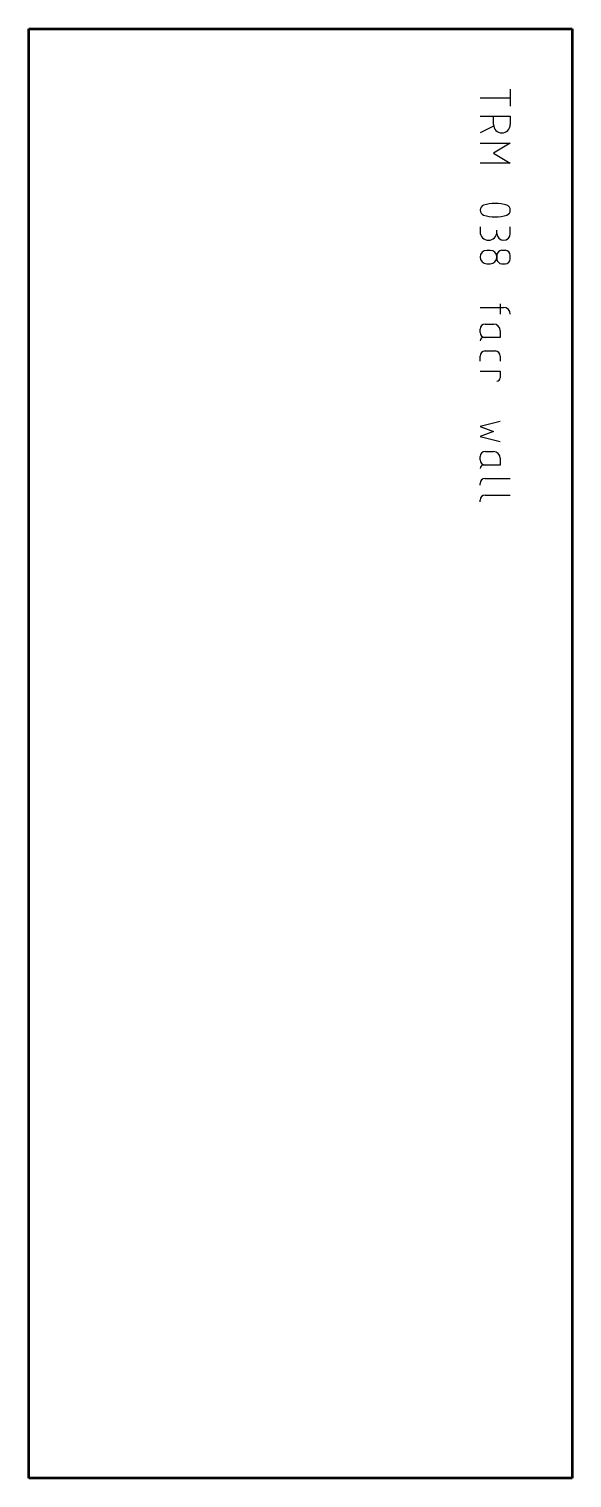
# Model space of a CAD drawing. Header units: millimetres. Extents: x 0 to 180, y 0 to 480.
import ezdxf

# ---------------------------------------------------------------- set-up
doc = ezdxf.new("R2010")
doc.units = ezdxf.units.MM
doc.layers.add('IV_MARK_SURFACE', color=2, linetype='Continuous', lineweight=25)
doc.layers.add('IV_OUTER_PROFILE', color=7, linetype='Continuous', lineweight=50)

msp = doc.modelspace()

# ---------------------------------------------------------------- linework, layer by layer
at = {"layer": 'IV_MARK_SURFACE'}
for p, q in [((149.54, 457.23), (159.54, 457.23)), ((159.54, 460.01), (159.54, 457.23)), ((159.54, 457.23), (159.54, 454.45)), ((149.54, 451.12), (153.98, 451.12)), ((153.98, 447.79), (149.54, 445.56)), ((153.98, 451.12), (159.54, 451.12)), ((153.98, 448.34), (153.98, 451.12)), ((159.54, 451.12), (159.54, 448.34)), ((149.54, 442.23), (159.54, 442.23)), ((159.54, 442.23), (153.98, 438.9)), ((153.98, 438.9), (159.54, 435.56)), ((159.54, 435.56), (149.54, 435.56)), ((149.54, 414.45), (149.54, 412.79)), ((155.1, 412.79), (155.1, 413.34)), ((159.54, 412.23), (159.54, 414.45)), ((152.87, 406.67), (151.76, 406.67)), ((155.1, 405.01), (155.1, 404.45)), ((155.1, 404.45), (155.1, 403.9)), ((157.87, 406.67), (156.76, 406.67)), ((159.54, 403.9), (159.54, 405.01)), ((151.76, 402.23), (152.87, 402.23)), ((156.76, 402.23), (157.87, 402.23)), ((156.21, 388.9), (156.21, 387.79)), ((149.54, 387.79), (156.21, 387.79)), ((156.21, 387.79), (157.32, 387.79)), ((156.21, 387.79), (156.21, 385.56)), ((149.54, 379.45), (149.54, 380.56)), ((151.21, 382.23), (153.98, 382.23)), ((156.21, 380.01), (156.21, 377.79)), ((151.21, 377.79), (150.65, 377.79)), ((156.21, 377.79), (151.21, 377.79)), ((149.54, 370.01), (149.54, 371.67)), ((151.21, 373.34), (154.54, 373.34)), ((156.21, 371.67), (156.21, 370.01)), ((149.54, 366.67), (156.21, 366.67)), ((156.21, 366.67), (156.21, 364.45)), ((156.21, 350.01), (149.54, 348.34)), ((149.54, 348.34), (153.98, 346.67)), ((153.98, 346.67), (149.54, 345.01)), ((149.54, 345.01), (156.21, 343.34)), ((149.54, 337.23), (149.54, 338.34)), ((151.21, 340.01), (153.98, 340.01)), ((156.21, 337.79), (156.21, 335.56)), ((151.21, 335.56), (150.65, 335.56)), ((156.21, 335.56), (151.21, 335.56)), ((149.54, 328.9), (149.54, 329.45)), ((151.21, 331.12), (159.54, 331.12)), ((149.54, 323.34), (149.54, 323.9)), ((151.21, 325.56), (159.54, 325.56))]:
    msp.add_line(p, q, dxfattribs=at)
for centre, radius, start, end in [((156.76, 448.34), 2.78, 180, 0), ((151.36, 420.01), 1.81, 113.0373, 246.9627), ((154.54, 408.23), 13.99, 73.8661, 106.1339), ((154.54, 431.78), 13.99, 253.8661, 286.1339), ((157.74, 420.01), 1.8, 292.4119, 67.5881), ((152.32, 412.79), 2.78, 180, 0), ((157.32, 412.23), 2.22, 180, 0), ((151.76, 404.45), 2.22, 90, 270), ((152.87, 404.45), 2.22, 0, 90), ((152.87, 404.45), 2.22, 270, 0), ((156.76, 405.01), 1.67, 90, 180), ((156.76, 403.9), 1.67, 180, 270), ((157.87, 405.01), 1.67, 0, 90), ((157.87, 403.9), 1.67, 270, 0), ((157.32, 385.56), 2.22, 0, 90), ((151.21, 380.56), 1.67, 90, 180), ((151.21, 379.45), 1.67, 180, 270), ((153.98, 380.01), 2.22, 0, 90), ((150.65, 376.67), 1.11, 90, 180), ((151.21, 371.67), 1.67, 90, 180), ((154.54, 371.67), 1.67, 0, 90), ((155.1, 364.45), 1.11, 270, 0), ((151.21, 338.34), 1.67, 90, 180), ((151.21, 337.23), 1.67, 180, 270), ((153.98, 337.79), 2.22, 0, 90), ((150.65, 334.45), 1.11, 90, 180), ((151.21, 329.45), 1.67, 90, 180), ((151.21, 323.9), 1.67, 90, 180)]:
    msp.add_arc(centre, radius, start, end, dxfattribs=at)
at = {"layer": 'IV_OUTER_PROFILE'}
for p, q in [((0, 480), (180, 480)), ((0, 0), (0, 480)), ((180, 480), (180, 0)), ((180, 0), (0, 0))]:
    msp.add_line(p, q, dxfattribs=at)

doc.saveas('drawing.dxf')
